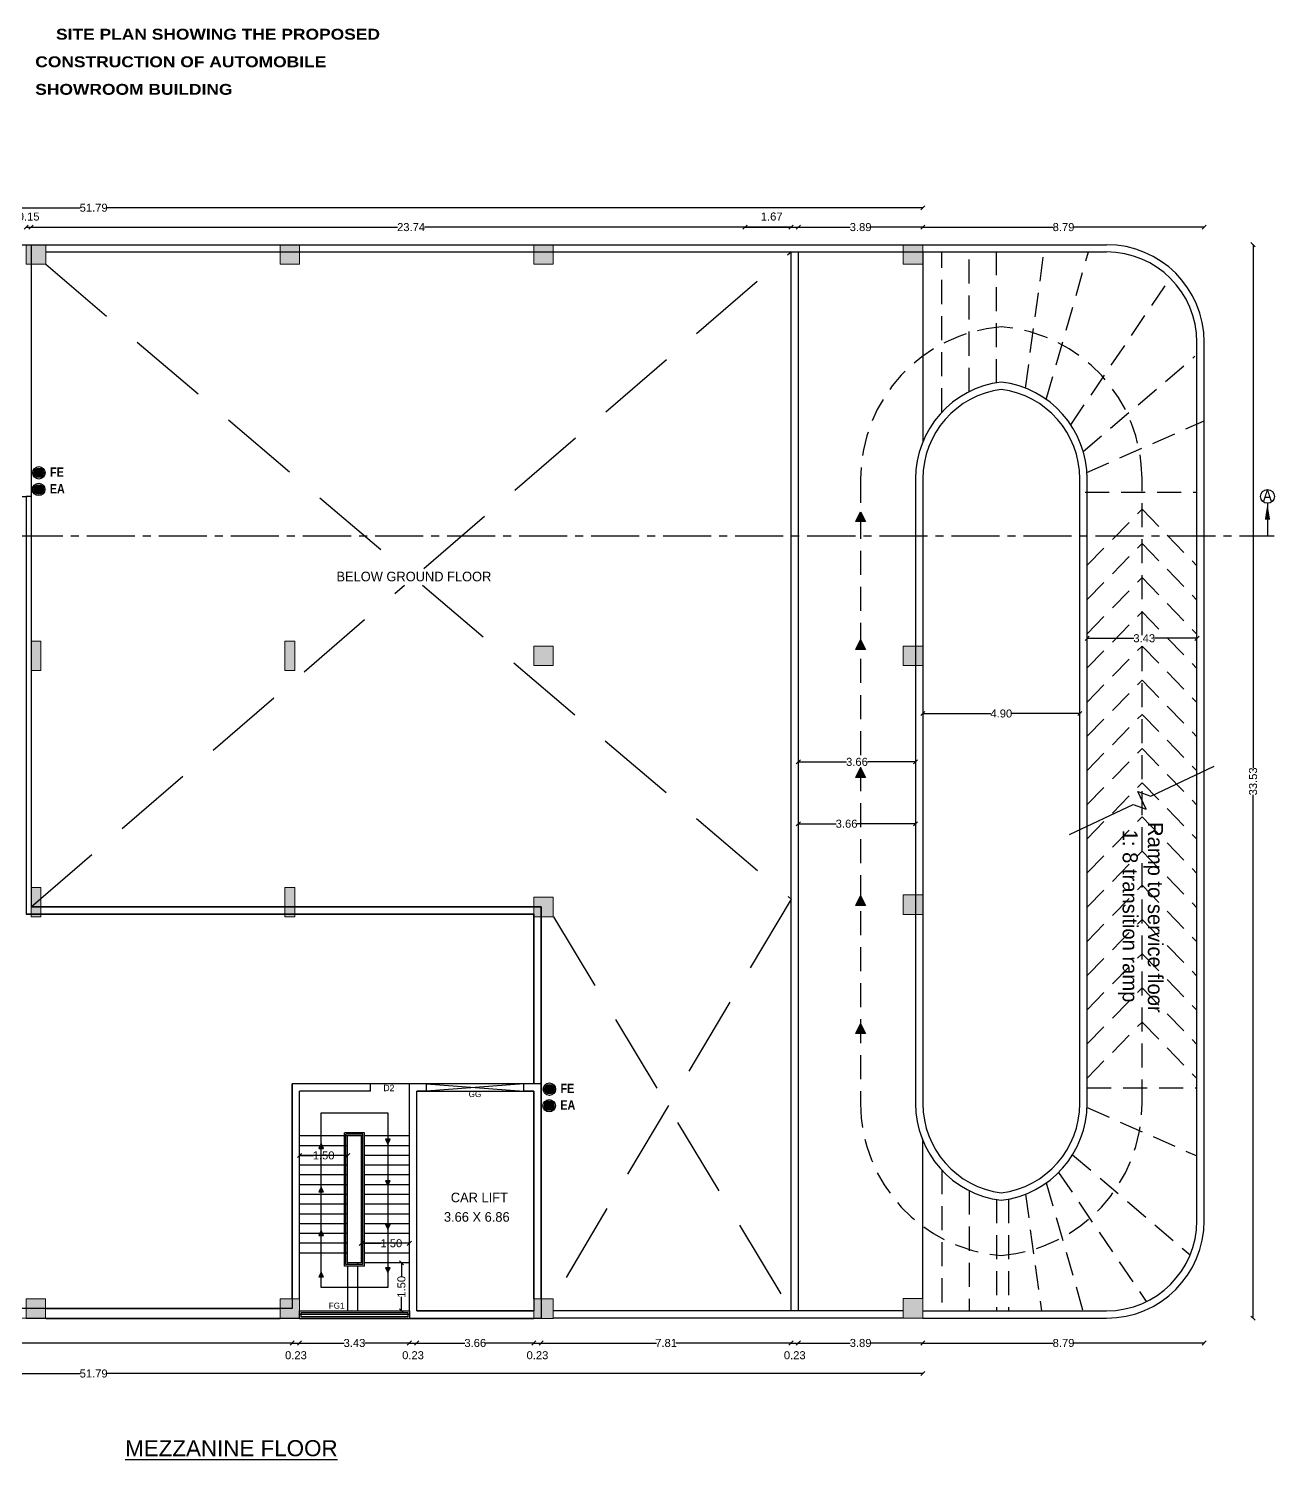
# Model space of a CAD drawing. Header units: metres. Extents: x 71870 to 71989, y 12512 to 13085.
# Drawn here: x 71934.8 to 71973.71, y 12870.74 to 12915.43 of the extents above; entities that cross this region are included whole.
import ezdxf

# ---------------------------------------------------------------- set-up
doc = ezdxf.new("R2010")
doc.units = ezdxf.units.M
doc.header["$MEASUREMENT"] = 0
for name, pattern in [('ACAD_ISO08W100', [36, 24, -3, 6, -3]), ('CENTER2', [1.125, 0.75, -0.125, 0.125, -0.125]), ('Dim Line', [0.375, 0.25, -0.125])]:
    doc.linetypes.add(name, pattern=pattern)
doc.layers.get('Defpoints').update_dxf_attribs({"color": 6, "lineweight": 0})
doc.layers.add('02_FB_WALL', color=7, linetype='Continuous', lineweight=30)
doc.layers.add('COL', color=1, linetype='Continuous', lineweight=18)
doc.layers.add('BLK_1_FLR_1_BLT_UP_AREA', color=52, linetype='Continuous', plot=False)
for name, color, linetype in [('BLK_1_FLR_1_LIFT_2', 30, 'Continuous'), ('BLK_1_FLR_1_ROOM_1', 2, 'Continuous'), ('PATH_WAY', 4, 'Continuous')]:
    doc.layers.add(name, color=color, linetype=linetype)
doc.styles.add('century Gothic', font='arial.ttf')
doc.styles.add('MtXpl_Arial_Black', font='')
doc.styles.get("Standard").update_dxf_attribs({"font": 'arial.ttf'})
doc.styles.add('TITLE', font='GOTHIC.TTF')
doc.styles.get('MtXpl_Arial_Black').set_extended_font_data('Arial Black')
doc.dimstyles.new('STAND', dxfattribs={"dimtxt": 0.25, "dimasz": 0.13, "dimexe": 0, "dimexo": 0, "dimgap": 0, "dimtad": 0, "dimzin": 0, "dimdsep": 46, "dimtxsty": 'century Gothic', "dimblk": 'OBLIQUE', "dimcen": 0.15, "dimse1": 1, "dimse2": 1, "dimclrd": 5, "dimclre": 7, "dimclrt": 5, "dimazin": 0, "dimtfac": 1, "dimtofl": 0, "dimtmove": 0, "dimatfit": 3, "dimfxl": 0, "dimtolj": 1, "dimtzin": 0, "dimlwd": -1, "dimlwe": -1, "dimarcsym": 0})
doc.dimstyles.get("Standard").update_dxf_attribs({"dimtxt": 0.18, "dimasz": 0.18, "dimexe": 0.18, "dimexo": 0.0625, "dimgap": 0.09, "dimtad": 0, "dimtih": 1, "dimtoh": 1, "dimdec": 4, "dimzin": 0, "dimdsep": 46, "dimtxsty": 'Standard', "dimcen": 0.09, "dimadec": 0, "dimazin": 0, "dimtfac": 1, "dimtdec": 4, "dimtofl": 0, "dimtmove": 0, "dimatfit": 3, "dimfxl": 0, "dimtolj": 1, "dimtzin": 0, "dimarcsym": 0})

# ---------------------------------------------------------------- blocks, each defined once
blk = doc.blocks.new('*U3')
at = {"layer": 'COL'}
h = blk.add_hatch(color=8, dxfattribs=at)
h.dxf.hatch_style = 1
h.paths.add_polyline_path([(2704.9, 761), (2704.9, 737), (2680.9, 737), (2680.9, 761)])
at = {"layer": 'COL', "ltscale": 0.02}
blk.add_lwpolyline([(2704.9, 761), (2704.9, 737), (2680.9, 737), (2680.9, 761)], close=True, dxfattribs=at)
blk = doc.blocks.new('arrowww')
at = {"layer": '02_FB_WALL'}
h = blk.add_hatch(color=252, dxfattribs=at)
h.dxf.hatch_style = 1
h.paths.add_polyline_path([(156792.6, 14158.6), (156780.6, 14164.6), (156792.6, 14170.6)])
at = {"layer": '02_FB_WALL', "color": 252}
blk.add_lwpolyline([(156792.6, 14158.6), (156780.6, 14164.6), (156792.6, 14170.6)], close=True, dxfattribs=at)
blk = doc.blocks.new('_Oblique')
at = {"color": 0, "linetype": 'ByBlock', "lineweight": -2}
blk.add_line((-0.5, -0.5), (0.5, 0.5), dxfattribs=at)
blk = doc.blocks.new('*D58')
at = {"color": 5}
for p, q in [((71943.267, 12880.234), (71943.704, 12880.234)), ((71944.767, 12880.234), (71944.329, 12880.234))]:
    blk.add_line(p, q, dxfattribs=at)
at = {"layer": 'Defpoints', "color": 0, "lineweight": 25}
for p in [(71943.267, 12880.234), (71944.767, 12880.234), (71944.767, 12880.234)]:
    blk.add_point(p, dxfattribs=at)
at = {"color": 5, "xscale": 0.13, "yscale": 0.13, "zscale": 0.13, "rotation": 180}
blk.add_blockref('_Oblique', (71943.267, 12880.234), dxfattribs=at)
at = {"color": 5, "xscale": 0.13, "yscale": 0.13, "zscale": 0.13}
blk.add_blockref('_Oblique', (71944.767, 12880.234), dxfattribs=at)
at = {"color": 5, "insert": (71944.017, 12880.234), "char_height": 0.25, "attachment_point": 5, "style": 'century Gothic'}
blk.add_mtext('\\A1;1.50', dxfattribs=at)
blk = doc.blocks.new('*D59')
at = {"color": 5}
for p, q in [((71945.196, 12877.491), (71945.819, 12877.491)), ((71946.696, 12877.491), (71946.444, 12877.491))]:
    blk.add_line(p, q, dxfattribs=at)
at = {"layer": 'Defpoints', "color": 0, "lineweight": 25}
for p in [(71945.196, 12877.491), (71946.696, 12877.491), (71946.696, 12877.491)]:
    blk.add_point(p, dxfattribs=at)
at = {"color": 5, "xscale": 0.13, "yscale": 0.13, "zscale": 0.13, "rotation": 180}
blk.add_blockref('_Oblique', (71945.196, 12877.491), dxfattribs=at)
at = {"color": 5, "xscale": 0.13, "yscale": 0.13, "zscale": 0.13}
blk.add_blockref('_Oblique', (71946.696, 12877.491), dxfattribs=at)
at = {"color": 5, "insert": (71946.132, 12877.491), "char_height": 0.25, "attachment_point": 5, "style": 'century Gothic'}
blk.add_mtext('\\A1;1.50', dxfattribs=at)
blk = doc.blocks.new('*D60')
at = {"color": 5}
for p, q in [((71946.448, 12876.881), (71946.448, 12876.444)), ((71946.448, 12875.381), (71946.448, 12875.819))]:
    blk.add_line(p, q, dxfattribs=at)
at = {"layer": 'Defpoints', "color": 0, "lineweight": 25}
for p in [(71946.448, 12876.881), (71946.448, 12875.381), (71946.448, 12875.381)]:
    blk.add_point(p, dxfattribs=at)
at = {"color": 5, "xscale": 0.13, "yscale": 0.13, "zscale": 0.13}
for p, rotation in [((71946.448, 12876.881), 90), ((71946.448, 12875.381), 270)]:
    blk.add_blockref('_Oblique', p, dxfattribs=dict(at, rotation=rotation))
at = {"color": 5, "insert": (71946.448, 12876.131), "char_height": 0.25, "attachment_point": 5, "rotation": 90, "style": 'century Gothic'}
blk.add_mtext('\\A1;1.50', dxfattribs=at)
blk = doc.blocks.new('*D61')
at = {"color": 5}
for p, q in [((71958.845, 12890.593), (71960.025, 12890.593)), ((71962.502, 12890.593), (71960.674, 12890.593))]:
    blk.add_line(p, q, dxfattribs=at)
at = {"layer": 'Defpoints', "color": 0, "lineweight": 25}
for p in [(71958.845, 12890.593), (71958.845, 12890.593), (71962.502, 12890.593)]:
    blk.add_point(p, dxfattribs=at)
at = {"color": 5, "xscale": 0.13, "yscale": 0.13, "zscale": 0.13, "rotation": 180}
blk.add_blockref('_Oblique', (71958.845, 12890.593), dxfattribs=at)
at = {"color": 5, "xscale": 0.13, "yscale": 0.13, "zscale": 0.13}
blk.add_blockref('_Oblique', (71962.502, 12890.593), dxfattribs=at)
at = {"color": 5, "lineweight": 25, "insert": (71960.349, 12890.593), "char_height": 0.25, "attachment_point": 5, "style": 'century Gothic'}
blk.add_mtext('\\A1;3.66', dxfattribs=at)
blk = doc.blocks.new('*D62')
at = {"color": 5}
for p, q in [((71967.862, 12896.387), (71969.32, 12896.387)), ((71971.291, 12896.387), (71969.969, 12896.387))]:
    blk.add_line(p, q, dxfattribs=at)
at = {"layer": 'Defpoints', "color": 0, "lineweight": 25}
for p in [(71967.862, 12896.252), (71971.291, 12896.387), (71971.291, 12896.252)]:
    blk.add_point(p, dxfattribs=at)
at = {"color": 5, "xscale": 0.13, "yscale": 0.13, "zscale": 0.13, "rotation": 180}
blk.add_blockref('_Oblique', (71967.862, 12896.387), dxfattribs=at)
at = {"color": 5, "xscale": 0.13, "yscale": 0.13, "zscale": 0.13}
blk.add_blockref('_Oblique', (71971.291, 12896.387), dxfattribs=at)
at = {"color": 5, "lineweight": 25, "insert": (71969.645, 12896.387), "char_height": 0.25, "attachment_point": 5, "style": 'century Gothic'}
blk.add_mtext('\\A1;3.43', dxfattribs=at)
blk = doc.blocks.new('*D72')
at = {"color": 5}
blk.add_line((71934.729, 12909.228), (71934.881, 12909.228), dxfattribs=at)
at = {"layer": 'Defpoints', "color": 0, "lineweight": 25}
for p in [(71934.881, 12909.228), (71934.729, 12908.681), (71934.881, 12908.071)]:
    blk.add_point(p, dxfattribs=at)
at = {"color": 5, "xscale": 0.13, "yscale": 0.13, "zscale": 0.13, "rotation": 180}
blk.add_blockref('_Oblique', (71934.729, 12909.228), dxfattribs=at)
at = {"color": 5, "xscale": 0.13, "yscale": 0.13, "zscale": 0.13}
blk.add_blockref('_Oblique', (71934.881, 12909.228), dxfattribs=at)
at = {"color": 5, "insert": (71934.805, 12909.558), "char_height": 0.25, "attachment_point": 5, "style": 'century Gothic'}
blk.add_mtext('\\A1;0.15', dxfattribs=at)
blk = doc.blocks.new('*D73')
at = {"color": 5}
for p, q in [((71934.881, 12909.228), (71946.325, 12909.228)), ((71958.616, 12909.228), (71947.172, 12909.228))]:
    blk.add_line(p, q, dxfattribs=at)
at = {"layer": 'Defpoints', "color": 0, "lineweight": 25}
for p in [(71958.616, 12909.228), (71934.881, 12908.071), (71958.616, 12908.452)]:
    blk.add_point(p, dxfattribs=at)
at = {"color": 5, "xscale": 0.13, "yscale": 0.13, "zscale": 0.13, "rotation": 180}
blk.add_blockref('_Oblique', (71934.881, 12909.228), dxfattribs=at)
at = {"color": 5, "xscale": 0.13, "yscale": 0.13, "zscale": 0.13}
blk.add_blockref('_Oblique', (71958.616, 12909.228), dxfattribs=at)
at = {"color": 5, "insert": (71946.749, 12909.228), "char_height": 0.25, "attachment_point": 5, "style": 'century Gothic'}
blk.add_mtext('\\A1;23.74', dxfattribs=at)
blk = doc.blocks.new('*D74')
at = {"color": 5}
blk.add_line((71957.176, 12909.228), (71958.845, 12909.228), dxfattribs=at)
at = {"layer": 'Defpoints', "color": 0, "lineweight": 25}
for p in [(71958.845, 12909.228), (71957.176, 12908.452), (71958.845, 12908.452)]:
    blk.add_point(p, dxfattribs=at)
at = {"color": 5, "xscale": 0.13, "yscale": 0.13, "zscale": 0.13, "rotation": 180}
blk.add_blockref('_Oblique', (71957.176, 12909.228), dxfattribs=at)
at = {"color": 5, "xscale": 0.13, "yscale": 0.13, "zscale": 0.13}
blk.add_blockref('_Oblique', (71958.845, 12909.228), dxfattribs=at)
at = {"color": 5, "insert": (71958.011, 12909.558), "char_height": 0.25, "attachment_point": 5, "style": 'century Gothic'}
blk.add_mtext('\\A1;1.67', dxfattribs=at)
blk = doc.blocks.new('*D75')
at = {"color": 5}
for p, q in [((71958.845, 12909.228), (71960.463, 12909.228)), ((71962.731, 12909.228), (71961.113, 12909.228))]:
    blk.add_line(p, q, dxfattribs=at)
at = {"layer": 'Defpoints', "color": 0, "lineweight": 25}
for p in [(71962.731, 12909.228), (71958.845, 12908.452), (71962.731, 12901.365)]:
    blk.add_point(p, dxfattribs=at)
at = {"color": 5, "xscale": 0.13, "yscale": 0.13, "zscale": 0.13, "rotation": 180}
blk.add_blockref('_Oblique', (71958.845, 12909.228), dxfattribs=at)
at = {"color": 5, "xscale": 0.13, "yscale": 0.13, "zscale": 0.13}
blk.add_blockref('_Oblique', (71962.731, 12909.228), dxfattribs=at)
at = {"color": 5, "insert": (71960.788, 12909.228), "char_height": 0.25, "attachment_point": 5, "style": 'century Gothic'}
blk.add_mtext('\\A1;3.89', dxfattribs=at)
blk = doc.blocks.new('*D76')
at = {"color": 5}
for p, q in [((71962.731, 12909.228), (71966.8, 12909.228)), ((71971.519, 12909.228), (71967.45, 12909.228))]:
    blk.add_line(p, q, dxfattribs=at)
at = {"layer": 'Defpoints', "color": 0, "lineweight": 25}
for p in [(71971.519, 12909.228), (71962.731, 12901.365), (71971.519, 12900.955)]:
    blk.add_point(p, dxfattribs=at)
at = {"color": 5, "xscale": 0.13, "yscale": 0.13, "zscale": 0.13, "rotation": 180}
blk.add_blockref('_Oblique', (71962.731, 12909.228), dxfattribs=at)
at = {"color": 5, "xscale": 0.13, "yscale": 0.13, "zscale": 0.13}
blk.add_blockref('_Oblique', (71971.519, 12909.228), dxfattribs=at)
at = {"color": 5, "insert": (71967.125, 12909.228), "char_height": 0.25, "attachment_point": 5, "style": 'century Gothic'}
blk.add_mtext('\\A1;8.79', dxfattribs=at)
blk = doc.blocks.new('*D77')
at = {"color": 5}
for p, q in [((71910.94, 12909.834), (71936.414, 12909.834)), ((71962.731, 12909.834), (71937.258, 12909.834))]:
    blk.add_line(p, q, dxfattribs=at)
at = {"layer": 'Defpoints', "color": 0, "lineweight": 25}
for p in [(71962.731, 12909.834), (71910.94, 12908.681), (71962.731, 12908.681)]:
    blk.add_point(p, dxfattribs=at)
at = {"color": 5, "xscale": 0.13, "yscale": 0.13, "zscale": 0.13, "rotation": 180}
blk.add_blockref('_Oblique', (71910.94, 12909.834), dxfattribs=at)
at = {"color": 5, "xscale": 0.13, "yscale": 0.13, "zscale": 0.13}
blk.add_blockref('_Oblique', (71962.731, 12909.834), dxfattribs=at)
at = {"color": 5, "insert": (71936.836, 12909.834), "char_height": 0.25, "attachment_point": 5, "style": 'century Gothic'}
blk.add_mtext('\\A1;51.79', dxfattribs=at)
blk = doc.blocks.new('*D81')
at = {"color": 5}
for p, q in [((71923.975, 12874.376), (71933.097, 12874.376)), ((71943.038, 12874.376), (71933.917, 12874.376))]:
    blk.add_line(p, q, dxfattribs=at)
at = {"layer": 'Defpoints', "color": 0, "lineweight": 25}
for p in [(71923.975, 12875.457), (71943.038, 12875.756), (71943.038, 12874.376)]:
    blk.add_point(p, dxfattribs=at)
at = {"color": 5, "xscale": 0.13, "yscale": 0.13, "zscale": 0.13, "rotation": 180}
blk.add_blockref('_Oblique', (71923.975, 12874.376), dxfattribs=at)
at = {"color": 5, "xscale": 0.13, "yscale": 0.13, "zscale": 0.13}
blk.add_blockref('_Oblique', (71943.038, 12874.376), dxfattribs=at)
at = {"color": 5, "insert": (71933.507, 12874.376), "char_height": 0.25, "attachment_point": 5, "style": 'century Gothic'}
blk.add_mtext('\\A1;19.06', dxfattribs=at)
blk = doc.blocks.new('*D82')
at = {"color": 5}
blk.add_line((71943.038, 12874.376), (71943.267, 12874.376), dxfattribs=at)
at = {"layer": 'Defpoints', "color": 0, "lineweight": 25}
for p in [(71943.038, 12875.756), (71943.267, 12875.147), (71943.267, 12874.376)]:
    blk.add_point(p, dxfattribs=at)
at = {"color": 5, "xscale": 0.13, "yscale": 0.13, "zscale": 0.13, "rotation": 180}
blk.add_blockref('_Oblique', (71943.038, 12874.376), dxfattribs=at)
at = {"color": 5, "xscale": 0.13, "yscale": 0.13, "zscale": 0.13}
blk.add_blockref('_Oblique', (71943.267, 12874.376), dxfattribs=at)
at = {"color": 5, "insert": (71943.153, 12873.993), "char_height": 0.25, "attachment_point": 5, "style": 'century Gothic'}
blk.add_mtext('\\A1;0.23', dxfattribs=at)
blk = doc.blocks.new('*D83')
at = {"color": 5}
for p, q in [((71943.267, 12874.376), (71944.657, 12874.376)), ((71946.696, 12874.376), (71945.306, 12874.376))]:
    blk.add_line(p, q, dxfattribs=at)
at = {"layer": 'Defpoints', "color": 0, "lineweight": 25}
for p in [(71943.267, 12875.147), (71946.696, 12875.381), (71946.696, 12874.376)]:
    blk.add_point(p, dxfattribs=at)
at = {"color": 5, "xscale": 0.13, "yscale": 0.13, "zscale": 0.13, "rotation": 180}
blk.add_blockref('_Oblique', (71943.267, 12874.376), dxfattribs=at)
at = {"color": 5, "xscale": 0.13, "yscale": 0.13, "zscale": 0.13}
blk.add_blockref('_Oblique', (71946.696, 12874.376), dxfattribs=at)
at = {"color": 5, "insert": (71944.981, 12874.376), "char_height": 0.25, "attachment_point": 5, "style": 'century Gothic'}
blk.add_mtext('\\A1;3.43', dxfattribs=at)
blk = doc.blocks.new('*D84')
at = {"color": 5}
blk.add_line((71946.696, 12874.376), (71946.924, 12874.376), dxfattribs=at)
at = {"layer": 'Defpoints', "color": 0, "lineweight": 25}
for p in [(71946.696, 12875.381), (71946.924, 12875.381), (71946.924, 12874.376)]:
    blk.add_point(p, dxfattribs=at)
at = {"color": 5, "xscale": 0.13, "yscale": 0.13, "zscale": 0.13, "rotation": 180}
blk.add_blockref('_Oblique', (71946.696, 12874.376), dxfattribs=at)
at = {"color": 5, "xscale": 0.13, "yscale": 0.13, "zscale": 0.13}
blk.add_blockref('_Oblique', (71946.924, 12874.376), dxfattribs=at)
at = {"color": 5, "insert": (71946.81, 12873.993), "char_height": 0.25, "attachment_point": 5, "style": 'century Gothic'}
blk.add_mtext('\\A1;0.23', dxfattribs=at)
blk = doc.blocks.new('*D85')
at = {"color": 5}
for p, q in [((71946.924, 12874.376), (71948.429, 12874.376)), ((71950.582, 12874.376), (71949.078, 12874.376))]:
    blk.add_line(p, q, dxfattribs=at)
at = {"layer": 'Defpoints', "color": 0, "lineweight": 25}
for p in [(71950.582, 12875.756), (71946.924, 12875.381), (71950.582, 12874.376)]:
    blk.add_point(p, dxfattribs=at)
at = {"color": 5, "xscale": 0.13, "yscale": 0.13, "zscale": 0.13, "rotation": 180}
blk.add_blockref('_Oblique', (71946.924, 12874.376), dxfattribs=at)
at = {"color": 5, "xscale": 0.13, "yscale": 0.13, "zscale": 0.13}
blk.add_blockref('_Oblique', (71950.582, 12874.376), dxfattribs=at)
at = {"color": 5, "insert": (71948.753, 12874.376), "char_height": 0.25, "attachment_point": 5, "style": 'century Gothic'}
blk.add_mtext('\\A1;3.66', dxfattribs=at)
blk = doc.blocks.new('*D86')
at = {"color": 5}
blk.add_line((71950.582, 12874.376), (71950.811, 12874.376), dxfattribs=at)
at = {"layer": 'Defpoints', "color": 0, "lineweight": 25}
for p in [(71950.582, 12875.756), (71950.811, 12875.756), (71950.811, 12874.376)]:
    blk.add_point(p, dxfattribs=at)
at = {"color": 5, "xscale": 0.13, "yscale": 0.13, "zscale": 0.13, "rotation": 180}
blk.add_blockref('_Oblique', (71950.582, 12874.376), dxfattribs=at)
at = {"color": 5, "xscale": 0.13, "yscale": 0.13, "zscale": 0.13}
blk.add_blockref('_Oblique', (71950.811, 12874.376), dxfattribs=at)
at = {"color": 5, "insert": (71950.696, 12873.993), "char_height": 0.25, "attachment_point": 5, "style": 'century Gothic'}
blk.add_mtext('\\A1;0.23', dxfattribs=at)
blk = doc.blocks.new('*D87')
at = {"color": 5}
for p, q in [((71950.811, 12874.376), (71954.414, 12874.376)), ((71958.616, 12874.376), (71955.013, 12874.376))]:
    blk.add_line(p, q, dxfattribs=at)
at = {"layer": 'Defpoints', "color": 0, "lineweight": 25}
for p in [(71958.616, 12876.6), (71950.811, 12875.756), (71958.616, 12874.376)]:
    blk.add_point(p, dxfattribs=at)
at = {"color": 5, "xscale": 0.13, "yscale": 0.13, "zscale": 0.13, "rotation": 180}
blk.add_blockref('_Oblique', (71950.811, 12874.376), dxfattribs=at)
at = {"color": 5, "xscale": 0.13, "yscale": 0.13, "zscale": 0.13}
blk.add_blockref('_Oblique', (71958.616, 12874.376), dxfattribs=at)
at = {"color": 5, "insert": (71954.713, 12874.376), "char_height": 0.25, "attachment_point": 5, "style": 'century Gothic'}
blk.add_mtext('\\A1;7.81', dxfattribs=at)
blk = doc.blocks.new('*D88')
at = {"color": 5}
blk.add_line((71958.616, 12874.376), (71958.845, 12874.376), dxfattribs=at)
at = {"layer": 'Defpoints', "color": 0, "lineweight": 25}
for p in [(71958.616, 12876.6), (71958.845, 12876.6), (71958.845, 12874.376)]:
    blk.add_point(p, dxfattribs=at)
at = {"color": 5, "xscale": 0.13, "yscale": 0.13, "zscale": 0.13, "rotation": 180}
blk.add_blockref('_Oblique', (71958.616, 12874.376), dxfattribs=at)
at = {"color": 5, "xscale": 0.13, "yscale": 0.13, "zscale": 0.13}
blk.add_blockref('_Oblique', (71958.845, 12874.376), dxfattribs=at)
at = {"color": 5, "insert": (71958.731, 12873.993), "char_height": 0.25, "attachment_point": 5, "style": 'century Gothic'}
blk.add_mtext('\\A1;0.23', dxfattribs=at)
blk = doc.blocks.new('*D89')
at = {"color": 5}
for p, q in [((71958.845, 12874.376), (71960.463, 12874.376)), ((71962.731, 12874.376), (71961.113, 12874.376))]:
    blk.add_line(p, q, dxfattribs=at)
at = {"layer": 'Defpoints', "color": 0, "lineweight": 25}
for p in [(71958.845, 12876.6), (71962.731, 12875.153), (71962.731, 12874.376)]:
    blk.add_point(p, dxfattribs=at)
at = {"color": 5, "xscale": 0.13, "yscale": 0.13, "zscale": 0.13, "rotation": 180}
blk.add_blockref('_Oblique', (71958.845, 12874.376), dxfattribs=at)
at = {"color": 5, "xscale": 0.13, "yscale": 0.13, "zscale": 0.13}
blk.add_blockref('_Oblique', (71962.731, 12874.376), dxfattribs=at)
at = {"color": 5, "insert": (71960.788, 12874.376), "char_height": 0.25, "attachment_point": 5, "style": 'century Gothic'}
blk.add_mtext('\\A1;3.89', dxfattribs=at)
blk = doc.blocks.new('*D90')
at = {"color": 5}
for p, q in [((71962.731, 12874.376), (71966.8, 12874.376)), ((71971.519, 12874.376), (71967.45, 12874.376))]:
    blk.add_line(p, q, dxfattribs=at)
at = {"layer": 'Defpoints', "color": 0, "lineweight": 25}
for p in [(71962.731, 12881.858), (71971.519, 12881.858), (71971.519, 12874.376)]:
    blk.add_point(p, dxfattribs=at)
at = {"color": 5, "xscale": 0.13, "yscale": 0.13, "zscale": 0.13, "rotation": 180}
blk.add_blockref('_Oblique', (71962.731, 12874.376), dxfattribs=at)
at = {"color": 5, "xscale": 0.13, "yscale": 0.13, "zscale": 0.13}
blk.add_blockref('_Oblique', (71971.519, 12874.376), dxfattribs=at)
at = {"color": 5, "insert": (71967.125, 12874.376), "char_height": 0.25, "attachment_point": 5, "style": 'century Gothic'}
blk.add_mtext('\\A1;8.79', dxfattribs=at)
blk = doc.blocks.new('*D91')
at = {"color": 5}
for p, q in [((71910.94, 12873.422), (71936.414, 12873.422)), ((71962.731, 12873.422), (71937.258, 12873.422))]:
    blk.add_line(p, q, dxfattribs=at)
at = {"layer": 'Defpoints', "color": 0, "lineweight": 25}
for p in [(71910.94, 12875.153), (71962.731, 12875.153), (71962.731, 12873.422)]:
    blk.add_point(p, dxfattribs=at)
at = {"color": 5, "xscale": 0.13, "yscale": 0.13, "zscale": 0.13, "rotation": 180}
blk.add_blockref('_Oblique', (71910.94, 12873.422), dxfattribs=at)
at = {"color": 5, "xscale": 0.13, "yscale": 0.13, "zscale": 0.13}
blk.add_blockref('_Oblique', (71962.731, 12873.422), dxfattribs=at)
at = {"color": 5, "lineweight": 25, "insert": (71936.836, 12873.422), "char_height": 0.25, "attachment_point": 5, "style": 'century Gothic'}
blk.add_mtext('\\A1;51.79', dxfattribs=at)
blk = doc.blocks.new('*D92')
at = {"color": 5}
for p, q in [((71973.044, 12908.681), (71973.044, 12892.338)), ((71973.044, 12875.153), (71973.044, 12891.495))]:
    blk.add_line(p, q, dxfattribs=at)
at = {"layer": 'Defpoints', "color": 0, "lineweight": 25}
for p in [(71964.877, 12908.681), (71965.601, 12875.153), (71973.044, 12875.153)]:
    blk.add_point(p, dxfattribs=at)
at = {"color": 5, "xscale": 0.13, "yscale": 0.13, "zscale": 0.13}
for p, rotation in [((71973.044, 12908.681), 90), ((71973.044, 12875.153), 270)]:
    blk.add_blockref('_Oblique', p, dxfattribs=dict(at, rotation=rotation))
at = {"color": 5, "insert": (71973.044, 12891.917), "char_height": 0.25, "attachment_point": 5, "rotation": 90, "style": 'century Gothic'}
blk.add_mtext('\\A1;33.53', dxfattribs=at)
blk = doc.blocks.new('*D93')
at = {"color": 5}
for p, q in [((71962.731, 12894.036), (71964.853, 12894.036)), ((71967.633, 12894.036), (71965.511, 12894.036))]:
    blk.add_line(p, q, dxfattribs=at)
at = {"layer": 'Defpoints', "color": 0, "lineweight": 25}
for p in [(71962.731, 12894.036), (71967.633, 12894.036), (71967.633, 12894.036)]:
    blk.add_point(p, dxfattribs=at)
at = {"color": 5, "xscale": 0.13, "yscale": 0.13, "zscale": 0.13, "rotation": 180}
blk.add_blockref('_Oblique', (71962.731, 12894.036), dxfattribs=at)
at = {"color": 5, "xscale": 0.13, "yscale": 0.13, "zscale": 0.13}
blk.add_blockref('_Oblique', (71967.633, 12894.036), dxfattribs=at)
at = {"color": 5, "lineweight": 25, "insert": (71965.182, 12894.036), "char_height": 0.25, "attachment_point": 5, "style": 'century Gothic'}
blk.add_mtext('\\A1;4.90', dxfattribs=at)
blk = doc.blocks.new('*D215')
at = {"layer": 'Defpoints', "color": 0, "lineweight": 25}
for p in [(71958.845, 12892.526), (71962.502, 12892.526), (71962.502, 12892.526)]:
    blk.add_point(p, dxfattribs=at)
at = {"layer": 'PATH_WAY', "color": 4}
for p, q in [((71958.845, 12892.526), (71960.349, 12892.526)), ((71962.502, 12892.526), (71960.998, 12892.526))]:
    blk.add_line(p, q, dxfattribs=at)
at = {"layer": 'PATH_WAY', "color": 4, "xscale": 0.13, "yscale": 0.13, "zscale": 0.13, "rotation": 180}
blk.add_blockref('_Oblique', (71958.845, 12892.526), dxfattribs=at)
at = {"layer": 'PATH_WAY', "color": 4, "xscale": 0.13, "yscale": 0.13, "zscale": 0.13}
blk.add_blockref('_Oblique', (71962.502, 12892.526), dxfattribs=at)
at = {"layer": 'PATH_WAY', "color": 4, "lineweight": 25, "insert": (71960.674, 12892.526), "char_height": 0.25, "attachment_point": 5, "style": 'century Gothic'}
blk.add_mtext('\\A1;3.66', dxfattribs=at)
blk = doc.blocks.new('A$C493907E4')
at = {"layer": 'COL'}
h = blk.add_hatch(color=8, dxfattribs=at)
h.dxf.hatch_style = 1
h.paths.add_polyline_path([(12, 36), (12, 0), (0, 0), (0, 36)])
at = {"layer": 'COL', "ltscale": 0.02}
blk.add_lwpolyline([(12, 36), (12, 0), (0, 0), (0, 36)], close=True, dxfattribs=at)

msp = doc.modelspace()

# ---------------------------------------------------------------- hatches: boundary and pattern name
at = {"lineweight": 25}
h = msp.add_hatch(color=33, dxfattribs=at)
h.dxf.hatch_style = 1
h.paths.add_polyline_path([(71935.27495, 12901.55379, 1), (71934.97774, 12901.55379, 1)])
h = msp.add_hatch(color=33, dxfattribs=at)
h.dxf.hatch_style = 1
h.paths.add_polyline_path([(71935.26809, 12901.03581, 1), (71934.97088, 12901.03581, 1)])
h = msp.add_hatch(color=33, dxfattribs=at)
h.dxf.hatch_style = 1
h.paths.add_polyline_path([(71951.21685, 12882.30467, 1), (71950.91963, 12882.30467, 1)])
h = msp.add_hatch(color=33, dxfattribs=at)
h.dxf.hatch_style = 1
h.paths.add_polyline_path([(71951.20999, 12881.78669, 1), (71950.91278, 12881.78669, 1)])
h = msp.add_hatch(color=252)
h.dxf.hatch_style = 1
h.paths.add_polyline_path([(71943.86346, 12880.45167), (71944.01586, 12880.45167), (71943.93966, 12880.60407)])
h = msp.add_hatch(color=252)
h.dxf.hatch_style = 1
h.paths.add_polyline_path([(71946.09862, 12880.73995), (71945.94622, 12880.73995), (71946.02242, 12880.58755)])
h = msp.add_hatch(color=252)
h.dxf.hatch_style = 1
h.paths.add_polyline_path([(71943.86363, 12879.09312), (71944.01603, 12879.09312), (71943.93983, 12879.24552)])
h = msp.add_hatch(color=252)
h.dxf.hatch_style = 1
h.paths.add_polyline_path([(71946.09862, 12879.44455), (71945.94622, 12879.44455), (71946.02242, 12879.29215)])
h = msp.add_hatch(color=252)
h.dxf.hatch_style = 1
h.paths.add_polyline_path([(71943.86363, 12877.73422), (71944.01603, 12877.73422), (71943.93983, 12877.88662)])
h = msp.add_hatch(color=252)
h.dxf.hatch_style = 1
h.paths.add_polyline_path([(71946.09862, 12878.08565), (71945.94622, 12878.08565), (71946.02242, 12877.93325)])
h = msp.add_hatch(color=252)
h.dxf.hatch_style = 1
h.paths.add_polyline_path([(71943.86363, 12876.43882), (71944.01603, 12876.43882), (71943.93983, 12876.59122)])
h = msp.add_hatch(color=252)
h.dxf.hatch_style = 1
h.paths.add_polyline_path([(71946.09862, 12876.72675), (71945.94622, 12876.72675), (71946.02242, 12876.57435)])

# ---------------------------------------------------------------- linework, layer by layer
for p, q in [((71919.49242, 12908.68061), (71968.47143, 12908.68057)), ((71934.88114, 12908.07102), (71934.88189, 12900.8193)), ((71934.88114, 12908.07102), (71934.88322, 12887.99831)), ((71935.33837, 12908.452), (71968.47143, 12908.45197)), ((71958.61624, 12875.38123), (71958.61624, 12908.45198)), ((71958.84484, 12875.38123), (71958.84484, 12908.45198)), ((71971.29083, 12878.2006), (71971.29083, 12905.63257)), ((71971.51943, 12878.2006), (71971.51943, 12905.63257)), ((71934.88189, 12900.8193), (71934.72949, 12900.81928)), ((71950.81047, 12887.99831), (71934.88322, 12887.99831)), ((71950.81062, 12875.75621), (71950.81047, 12887.99831)), ((71950.58186, 12887.76971), (71934.73084, 12887.76971)), ((71950.58193, 12882.46782), (71950.58186, 12887.76971)), ((71943.03822, 12875.75621), (71943.03789, 12882.46782)), ((71945.47653, 12882.46782), (71943.03789, 12882.46782)), ((71945.47653, 12882.23873), (71943.2665, 12882.23812)), ((71943.26682, 12875.75621), (71943.2665, 12882.23812)), ((71945.47653, 12882.23873), (71945.47653, 12882.46782)), ((71946.69582, 12875.38123), (71946.69573, 12882.46782)), ((71947.2264, 12882.46782), (71946.69573, 12882.46782)), ((71946.92442, 12875.38123), (71946.92433, 12882.23922)), ((71947.2264, 12882.23922), (71946.92433, 12882.23922)), ((71947.2264, 12882.23922), (71947.2264, 12882.47381)), ((71950.81053, 12882.46782), (71950.27439, 12882.46782)), ((71950.27439, 12882.23919), (71950.27439, 12882.46782)), ((71950.58193, 12882.23922), (71950.27439, 12882.23922)), ((71950.58202, 12875.75621), (71950.58193, 12882.23922)), ((71950.81062, 12875.75621), (71950.81053, 12882.46782)), ((71935.33747, 12875.45144), (71942.65722, 12875.45146)), ((71935.33747, 12875.14664), (71942.65722, 12875.14666)), ((71943.26682, 12875.38126), (71946.69582, 12875.38126)), ((71943.26682, 12875.14664), (71950.58202, 12875.14664)), ((71946.92442, 12875.38126), (71950.58202, 12875.38126)), ((71962.12144, 12875.38123), (71951.19162, 12875.38123)), ((71962.12144, 12875.15263), (71951.19162, 12875.15263)), ((71962.73103, 12875.3812), (71968.47143, 12875.3812)), ((71962.73103, 12875.1526), (71968.47143, 12875.1526))]:
    msp.add_line(p, q)
at = {"ltscale": 3}
msp.add_line((71962.73105, 12908.45198), (71962.73105, 12902.52355), dxfattribs=at)
at = {"linetype": 'Dim Line', "ltscale": 3}
for p, q in [((71963.32903, 12903.45241), (71963.32903, 12908.45198)), ((71964.18151, 12904.08869), (71964.18151, 12908.45198)), ((71965.03399, 12904.35511), (71965.03399, 12908.45198)), ((71965.93464, 12904.19984), (71966.5157, 12908.45197)), ((71966.5836, 12903.84696), (71967.90435, 12908.45197)), ((71967.35101, 12903.05448), (71970.45899, 12907.63223)), ((71967.73921, 12902.22122), (71971.22848, 12905.19353)), ((71967.85514, 12901.56722), (71971.51943, 12903.17853)), ((71967.79847, 12900.95491), (71971.29083, 12900.95491)), ((71967.86183, 12882.34486), (71971.29083, 12882.34486)), ((71967.85916, 12881.73077), (71971.29083, 12880.22176)), ((71967.40711, 12880.25658), (71971.07908, 12877.12862)), ((71963.32903, 12879.77119), (71963.32903, 12875.3812)), ((71966.96909, 12879.70294), (71969.70899, 12875.66734)), ((71964.18151, 12879.13491), (71964.18151, 12875.3812)), ((71965.93463, 12879.02376), (71966.4324, 12875.3812)), ((71966.5836, 12879.37663), (71967.72952, 12875.3812)), ((71965.03399, 12878.86849), (71965.03399, 12875.3812)), ((71965.40703, 12878.86849), (71965.40703, 12875.3812))]:
    msp.add_line(p, q, dxfattribs=at)
at = {"ltscale": 100}
for p, q in [((71947.2264, 12882.46782), (71950.27439, 12882.23919)), ((71950.27439, 12882.46782), (71947.2264, 12882.23919)), ((71944.66497, 12880.84289), (71943.2669, 12880.84252)), ((71945.29735, 12880.9447), (71944.66496, 12880.94449)), ((71944.66517, 12876.77963), (71944.66496, 12880.94449)), ((71945.24655, 12880.89388), (71944.71576, 12880.89371)), ((71944.71597, 12876.83043), (71944.71576, 12880.89371)), ((71945.24655, 12880.84308), (71944.71577, 12880.84291)), ((71944.76676, 12876.88123), (71944.76657, 12880.84292)), ((71945.1958, 12876.88123), (71945.19575, 12880.84307)), ((71945.2466, 12876.83043), (71945.24655, 12880.89388)), ((71945.2974, 12876.77963), (71945.29735, 12880.9447)), ((71946.69582, 12880.84347), (71945.29735, 12880.8431)), ((71944.66498, 12880.53809), (71943.26698, 12880.53772)), ((71944.76658, 12880.53812), (71944.71578, 12880.53811)), ((71945.24656, 12880.53828), (71945.19576, 12880.53827)), ((71946.69582, 12880.53867), (71945.29736, 12880.5383)), ((71962.73104, 12875.76223), (71962.73104, 12880.70006)), ((71944.665, 12880.23403), (71943.26682, 12880.23403)), ((71944.76661, 12879.92923), (71943.26682, 12879.92923)), ((71944.7666, 12880.23403), (71944.7158, 12880.23403)), ((71945.24656, 12880.23403), (71945.19576, 12880.23403)), ((71945.24657, 12879.92923), (71945.19577, 12879.92923)), ((71946.69582, 12880.23403), (71945.29736, 12880.23403)), ((71946.69582, 12879.92923), (71945.29737, 12879.92923)), ((71944.66503, 12879.62443), (71943.26682, 12879.62443)), ((71944.76663, 12879.62443), (71944.71583, 12879.62443)), ((71945.24657, 12879.62443), (71945.19577, 12879.62443)), ((71946.69582, 12879.62443), (71945.29737, 12879.62443)), ((71944.66504, 12879.31963), (71943.26682, 12879.31963)), ((71944.66506, 12879.01483), (71943.26682, 12879.01483)), ((71944.76664, 12879.31963), (71944.71584, 12879.31963)), ((71944.76666, 12879.01483), (71944.71586, 12879.01483)), ((71945.24657, 12879.31963), (71945.19577, 12879.31963)), ((71945.24658, 12879.01483), (71945.19578, 12879.01483)), ((71946.69582, 12879.31963), (71945.29737, 12879.31963)), ((71946.69582, 12879.01483), (71945.29738, 12879.01483)), ((71944.66507, 12878.71003), (71943.26682, 12878.71003)), ((71944.76667, 12878.71003), (71944.71587, 12878.71003)), ((71945.24658, 12878.71003), (71945.19578, 12878.71003)), ((71946.69582, 12878.71003), (71945.29738, 12878.71003)), ((71944.66509, 12878.40523), (71943.26682, 12878.40523)), ((71944.76669, 12878.40523), (71944.71589, 12878.40523)), ((71945.24658, 12878.40523), (71945.19578, 12878.40523)), ((71946.69582, 12878.40523), (71945.29738, 12878.40523)), ((71944.6651, 12878.10043), (71943.26682, 12878.10043)), ((71944.66512, 12877.79563), (71943.26682, 12877.79563)), ((71944.7667, 12878.10043), (71944.7159, 12878.10043)), ((71944.76672, 12877.79563), (71944.71592, 12877.79563)), ((71945.24659, 12878.10043), (71945.19579, 12878.10043)), ((71945.24659, 12877.79563), (71945.19579, 12877.79563)), ((71946.69582, 12878.10043), (71945.29739, 12878.10043)), ((71946.69582, 12877.79563), (71945.29739, 12877.79563)), ((71944.66513, 12877.49083), (71943.26682, 12877.49083)), ((71944.76673, 12877.49083), (71944.71593, 12877.49083)), ((71945.24659, 12877.49083), (71945.19579, 12877.49083)), ((71946.69582, 12877.49083), (71945.29739, 12877.49083)), ((71944.66515, 12877.18603), (71943.26682, 12877.18603)), ((71945.2974, 12876.77963), (71944.66517, 12876.77963)), ((71944.76675, 12877.18603), (71944.71595, 12877.18603)), ((71945.2466, 12876.83043), (71944.71597, 12876.83043)), ((71945.2466, 12876.88123), (71944.76676, 12876.88123)), ((71944.76676, 12876.88123), (71944.76676, 12876.83043)), ((71944.76676, 12876.77963), (71944.76676, 12875.38123)), ((71945.07156, 12876.88123), (71945.07156, 12876.83043)), ((71945.07156, 12876.77963), (71945.07156, 12875.38123)), ((71945.2466, 12877.18603), (71945.1958, 12877.18603)), ((71946.69582, 12877.18603), (71945.2974, 12877.18603)), ((71946.69582, 12876.88123), (71945.2974, 12876.88123))]:
    msp.add_line(p, q, dxfattribs=at)
at = {"linetype": 'Dim Line', "ltscale": 10}
for points in [[(71935.33838, 12908.07101), (71946.49675, 12898.56618)], [(71947.14544, 12898.56618), (71958.61624, 12908.45198)], [(71934.88322, 12887.99831), (71946.54777, 12898.05109)], [(71947.10145, 12898.05109), (71958.61624, 12888.24266), (71951.19162, 12875.75621)], [(71967.31538, 12890.2552), (71969.29582, 12891.19573), (71969.70191, 12891.05116), (71969.4404, 12891.60182), (71969.84648, 12891.45725), (71971.82693, 12892.39778)], [(71951.19162, 12887.68752), (71958.61624, 12875.38123)]]:
    msp.add_lwpolyline(points, dxfattribs=at)
at = {"linetype": 'Dim Line', "ltscale": 3}
msp.add_lwpolyline([(71965.18213, 12877.10997, 0.39171767), (71969.57633, 12881.8582), (71969.57633, 12901.36539, 0.39171767), (71965.18213, 12906.11363, 0.39171767), (71960.78794, 12901.36539), (71960.78794, 12881.8582, 0.39171767)], format="xyb", close=True, dxfattribs=at)
for points in [[(71965.18213, 12878.83254, 0.37916396), (71967.86183, 12881.8582), (71967.86183, 12901.36539, 0.37916396), (71965.18213, 12904.39106, 0.37916396), (71962.50244, 12901.36539), (71962.50244, 12881.8582, 0.37916396)], [(71965.18213, 12879.06296, 0.37634267), (71967.63323, 12881.8582), (71967.63323, 12901.36539, 0.37634267), (71965.18213, 12904.16063, 0.37634267), (71962.73104, 12901.36539), (71962.73104, 12881.8582, 0.37634267)]]:
    msp.add_lwpolyline(points, format="xyb", close=True)
for points in [[(71967.86183, 12898.66579), (71969.57633, 12900.41633), (71971.29083, 12898.6495)], [(71967.86183, 12897.59808), (71969.57633, 12899.34863), (71971.29083, 12897.5818)], [(71967.86183, 12896.53038), (71969.57633, 12898.28092), (71971.29083, 12896.5141)], [(71967.86183, 12895.46268), (71969.57633, 12897.21322), (71971.29083, 12895.44639)], [(71967.86183, 12894.39497), (71969.57633, 12896.14552), (71971.29083, 12894.37869)], [(71967.86183, 12893.32727), (71969.57633, 12895.07781), (71971.29083, 12893.31098)], [(71967.86183, 12892.25956), (71969.57633, 12894.01011), (71971.29083, 12892.24328)], [(71967.86183, 12891.19186), (71969.57633, 12892.9424), (71971.29083, 12891.17558)], [(71967.86183, 12890.12416), (71969.57633, 12891.8747), (71971.29083, 12890.10787)], [(71967.86183, 12889.05645), (71969.57633, 12890.807), (71971.29083, 12889.04017)], [(71967.86183, 12887.98875), (71969.57633, 12889.73929), (71971.29083, 12887.97246)], [(71967.86183, 12886.92105), (71969.57633, 12888.67159), (71971.29083, 12886.90476)], [(71967.86183, 12885.85334), (71969.57633, 12887.60389), (71971.29083, 12885.83706)], [(71967.86183, 12884.78564), (71969.57633, 12886.53618), (71971.29083, 12884.76935)], [(71967.86183, 12883.71793), (71969.57633, 12885.46848), (71971.29083, 12883.70165)], [(71967.86183, 12882.65023), (71969.57633, 12884.40077), (71971.29083, 12882.63395)]]:
    msp.add_lwpolyline(points, dxfattribs=at)
at = {"color": 1, "linetype": 'CENTER2', "lineweight": 25, "ltscale": 2}
msp.add_lwpolyline([(71909.62278, 12899.58531), (71973.70233, 12899.58531)], dxfattribs=at)
at = {"linetype": 'ACAD_ISO08W100'}
msp.add_lwpolyline([(71946.02239, 12881.56689), (71946.0227, 12876.10653), (71943.93983, 12876.10653), (71943.93953, 12881.56689)], close=True, dxfattribs=at)
at = {"color": 252}
for points in [[(71943.86346, 12880.45167), (71944.01586, 12880.45167), (71943.93966, 12880.60407)], [(71946.09862, 12880.73995), (71945.94622, 12880.73995), (71946.02242, 12880.58755)], [(71943.86363, 12879.09312), (71944.01603, 12879.09312), (71943.93983, 12879.24552)], [(71946.09862, 12879.44455), (71945.94622, 12879.44455), (71946.02242, 12879.29215)], [(71943.86363, 12877.73422), (71944.01603, 12877.73422), (71943.93983, 12877.88662)], [(71946.09862, 12878.08565), (71945.94622, 12878.08565), (71946.02242, 12877.93325)], [(71943.86363, 12876.43882), (71944.01603, 12876.43882), (71943.93983, 12876.59122)], [(71946.09862, 12876.72675), (71945.94622, 12876.72675), (71946.02242, 12876.57435)]]:
    msp.add_lwpolyline(points, close=True, dxfattribs=at)
at = {"color": 6}
for points in [[(71943.26681, 12875.38126), (71946.69582, 12875.38126), (71946.69582, 12875.14664), (71943.26681, 12875.14664)], [(71943.31681, 12875.33126), (71946.64582, 12875.33126), (71946.64582, 12875.19664), (71943.31681, 12875.19664)]]:
    msp.add_lwpolyline(points, close=True, dxfattribs=at)
msp.add_lwpolyline([(71946.69582, 12875.26395), (71943.26682, 12875.26395)], dxfattribs=at)
at = {"color": 33, "lineweight": 25}
for centre, radius in [((71935.12634, 12901.55379), 0.1938), ((71935.12634, 12901.55379), 0.14861), ((71935.11949, 12901.03581), 0.1938), ((71935.11949, 12901.03581), 0.14861), ((71951.06824, 12882.30467), 0.1938), ((71951.06824, 12882.30467), 0.14861), ((71951.06138, 12881.78669), 0.1938), ((71951.06138, 12881.78669), 0.14861)]:
    msp.add_circle(centre, radius, dxfattribs=at)
at = {"color": 1, "linetype": 'Continuous', "lineweight": 25, "ltscale": 2}
msp.add_circle((71973.49332, 12900.81908), 0.21596, dxfattribs=at)
for centre, radius, start, end in [((71968.47143, 12905.63257), 3.048, 0, 90), ((71968.47143, 12905.63257), 2.8194, 0, 90), ((71968.47143, 12878.2006), 3.048, 270, 0), ((71968.47143, 12878.2006), 2.8194, 270, 0)]:
    msp.add_arc(centre, radius, start, end)
at = {"layer": 'BLK_1_FLR_1_BLT_UP_AREA', "color": 52, "lineweight": 25}
msp.add_lwpolyline([(71923.74204, 12875.15263), (71923.74206, 12908.68064), (71934.88114, 12908.68064), (71934.88322, 12887.99831), (71950.81047, 12887.99831), (71950.81047, 12875.14661), (71923.74204, 12875.15262)], close=True, dxfattribs=at)
at = {"layer": 'BLK_1_FLR_1_LIFT_2', "color": 30, "lineweight": 25}
msp.add_lwpolyline([(71946.92433, 12882.23922), (71950.58202, 12882.23922), (71950.58202, 12875.38123), (71946.92433, 12875.38123)], close=True, dxfattribs=at)
at = {"layer": 'BLK_1_FLR_1_ROOM_1', "color": 2, "lineweight": 25}
msp.add_lwpolyline([(71923.97491, 12900.8193), (71934.72949, 12900.8193), (71934.72949, 12900.8193), (71934.72977, 12898.13354), (71934.73084, 12887.76806), (71950.58186, 12887.76971), (71950.58193, 12882.46782), (71943.03789, 12882.46782), (71943.03789, 12875.45148), (71923.97491, 12875.45745)], close=True, dxfattribs=at)

# ---------------------------------------------------------------- block references
at = {"xscale": 0.0254, "yscale": 0.0254, "zscale": 0.0254}
for p in [(71866.63294, 12889.35112), (71874.56139, 12889.35109), (71882.48619, 12889.35109), (71894.02562, 12889.35109), (71882.48618, 12876.81622), (71894.02561, 12876.81625), (71882.48618, 12868.96763), (71894.02561, 12869.04381), (71866.63203, 12856.42673), (71874.56139, 12856.42673), (71882.48619, 12856.42673), (71894.02561, 12856.43272)]:
    msp.add_blockref('*U3', p, dxfattribs=at)
for name, p, rotation in [('arrowww', (71601.00695, 16882.56495), 270), ('A$C493907E4', (71935.18507, 12896.2981), 180), ('A$C493907E4', (71943.11442, 12896.2981), 180), ('arrowww', (71601.00695, 16878.56771), 270), ('arrowww', (71601.00695, 16874.57048), 270), ('A$C493907E4', (71935.18507, 12888.60192), 180), ('A$C493907E4', (71943.11442, 12888.60192), 180), ('arrowww', (71601.00695, 16870.57325), 270), ('arrowww', (71601.00695, 16866.57601), 270)]:
    msp.add_blockref(name, p, dxfattribs=dict(at, rotation=rotation))

# ---------------------------------------------------------------- texts
at = {"style": 'TITLE'}
for s, p in [('1: 8 transition ramp', (71968.97094, 12890.40825)), ('Ramp to service floor', (71969.75901, 12890.64727))]:
    msp.add_text(s, height=0.4712496, rotation=270, dxfattribs=at).set_placement(p)
at = {"color": 7, "lineweight": 25, "insert": (71935.01184, 12915.42387), "char_height": 0.34, "width": 10.8436054, "attachment_point": 1, "line_spacing_factor": 1.519185, "style": 'MtXpl_Arial_Black'}
msp.add_mtext('{\\W4.29283;\\C256; \\W1;SITE PLAN SHOWING THE PROPOSED CONSTRUCTION OF AUTOMOBILE SHOWROOM BUILDING }', dxfattribs=at)
at = {"color": 33, "lineweight": 25, "char_height": 0.2950098, "attachment_point": 1}
for s, insert in [('{\\fArial Narrow|b1|i0|c0|p34;FE}', (71935.47267, 12901.72462)), ('{\\fArial Narrow|b1|i0|c0|p34;EA}', (71935.46581, 12901.20663)), ('{\\fArial Narrow|b1|i0|c0|p34;FE}', (71951.41456, 12882.4755)), ('{\\fArial Narrow|b1|i0|c0|p34;EA}', (71951.40771, 12881.95752))]:
    msp.add_mtext_dynamic_manual_height_columns(s, width=13.7588778, gutter_width=6.01629, heights=[0], dxfattribs=dict(at, insert=insert))
at = {"color": 1, "linetype": 'Continuous', "lineweight": 25, "ltscale": 2, "insert": (71973.35419, 12901.02163), "char_height": 0.3429, "attachment_point": 1}
msp.add_mtext_dynamic_manual_height_columns('{\\fTahoma|b0|i0|c0|p34;A}', width=1547.5845061, gutter_width=1, heights=[0], dxfattribs=at)
at = {"attachment_point": 1, "style": 'TITLE'}
for s, insert, char_height, width in [('BELOW GROUND FLOOR', (71944.41893, 12898.46618), 0.3, 4.9425712), ('D2', (71945.88568, 12882.44174), 0.2, 1.6006521), ('GG', (71948.54647, 12882.24634), 0.19, 0.4813095), ('CAR LIFT', (71947.98987, 12879.07187), 0.3, 2.0544002), ('3.66 X 6.86', (71947.7749, 12878.46377), 0.3, 2.1209546), ('FG1', (71944.17772, 12875.63637), 0.19, 0.4813095), ('FG1', (71944.17773, 12875.63634), 0.19, 0.4813095)]:
    msp.add_mtext(s, dxfattribs=dict(at, insert=insert, char_height=char_height, width=width))
at = {"color": 7, "lineweight": 25, "insert": (71941.13745, 12871.08766), "char_height": 0.5, "width": 13.2212347, "attachment_point": 5}
msp.add_mtext('{\\LMEZZANINE FLOOR}', dxfattribs=at)

# ---------------------------------------------------------------- dimensions: what is measured, and where the dimension line sits
for base, p1, p2, picture, middle in [((71962.73105, 12909.83366), (71910.94044, 12908.68061), (71962.73105, 12908.68061), '*D77', (71936.83574, 12909.83366)), ((71958.61624, 12909.22805), (71934.88114, 12908.07101), (71958.61624, 12908.45198), '*D73', (71946.74869, 12909.22805)), ((71962.73104, 12909.22805), (71958.84484, 12908.45198), (71962.73104, 12901.36539), '*D75', (71960.78794, 12909.22805)), ((71971.51943, 12909.22805), (71962.73104, 12901.36539), (71971.51943, 12900.95491), '*D76', (71967.12523, 12909.22805)), ((71971.51943, 12874.3764), (71962.73104, 12881.8582), (71971.51943, 12881.8582), '*D90', (71967.12523, 12874.3764)), ((71958.61624, 12874.3764), (71950.81062, 12875.75621), (71958.61624, 12876.60043), '*D87', (71954.71343, 12874.3764)), ((71958.84484, 12874.3764), (71958.61624, 12876.60043), (71958.84484, 12876.60043), '*D88', (71958.73054, 12873.99321)), ((71962.73104, 12874.3764), (71958.84484, 12876.60043), (71962.73104, 12875.1526), '*D89', (71960.78794, 12874.3764)), ((71943.03822, 12874.3764), (71923.97491, 12875.45745), (71943.03822, 12875.75621), '*D81', (71933.50656, 12874.3764)), ((71943.26682, 12874.3764), (71943.03822, 12875.75621), (71943.26682, 12875.14664), '*D82', (71943.15252, 12873.99321)), ((71950.58202, 12874.3764), (71946.92442, 12875.38123), (71950.58202, 12875.75621), '*D85', (71948.75322, 12874.3764)), ((71950.81062, 12874.3764), (71950.58202, 12875.75621), (71950.81062, 12875.75621), '*D86', (71950.69632, 12873.99321)), ((71946.69582, 12874.3764), (71943.26682, 12875.14664), (71946.69582, 12875.38126), '*D83', (71944.98132, 12874.3764)), ((71946.92442, 12874.3764), (71946.69582, 12875.38126), (71946.92442, 12875.38123), '*D84', (71946.81012, 12873.99321))]:
    dim = msp.add_linear_dim(base=base, p1=p1, p2=p2, dimstyle='STAND', override={"dimtmove": 2})
    dim.commit()
    dim.dimension.update_dxf_attribs({"geometry": picture, "text_midpoint": middle})
for base, p1, p2, picture, middle in [((71934.88114, 12909.22805), (71934.72878, 12908.68061), (71934.88114, 12908.07101), '*D72', (71934.80496, 12909.55805)), ((71958.84484, 12909.22805), (71957.17648, 12908.45198), (71958.84484, 12908.45198), '*D74', (71958.01066, 12909.55805))]:
    dim = msp.add_linear_dim(base=base, p1=p1, p2=p2, dimstyle='STAND', override={"dimtmove": 2})
    dim.commit()
    dim.dimension.update_dxf_attribs({"geometry": picture, "text_midpoint": middle, "dimtype": 160})
dim = msp.add_linear_dim(base=(71973.04448, 12875.1526), p1=(71964.87673, 12908.68057), p2=(71965.60123, 12875.1526), angle=90, dimstyle='STAND', override={"dimtmove": 2})
dim.commit()
dim.dimension.update_dxf_attribs({"geometry": '*D92', "text_midpoint": (71973.04448, 12891.91659)})
at = {"lineweight": 25}
for base, p1, p2, picture, middle in [((71971.29083, 12896.38681), (71967.86183, 12896.25226), (71971.29083, 12896.25226), '*D62', (71969.6447, 12896.38681)), ((71958.84484, 12890.59285), (71962.50244, 12890.59285), (71958.84484, 12890.59285), '*D61', (71960.34912, 12890.59285))]:
    dim = msp.add_linear_dim(base=base, p1=p1, p2=p2, dimstyle='STAND', dxfattribs=at)
    dim.commit()
    dim.dimension.update_dxf_attribs({"geometry": picture, "text_midpoint": middle, "dimtype": 160})
for base, p1, p2, picture, middle in [((71967.63323, 12894.0362), (71962.73104, 12894.0362), (71967.63323, 12894.0362), '*D93', (71965.18213, 12894.0362)), ((71962.73104, 12873.42173), (71910.94044, 12875.15261), (71962.73104, 12875.1526), '*D91', (71936.83574, 12873.42173))]:
    dim = msp.add_linear_dim(base=base, p1=p1, p2=p2, dimstyle='STAND', dxfattribs=at)
    dim.commit()
    dim.dimension.update_dxf_attribs({"geometry": picture, "text_midpoint": middle})
dim = msp.add_linear_dim(base=(71944.7666, 12880.23403), p1=(71943.26682, 12880.23403), p2=(71944.7666, 12880.23403), dimstyle='STAND')
dim.commit()
dim.dimension.update_dxf_attribs({"geometry": '*D58', "text_midpoint": (71944.01671, 12880.23403)})
dim = msp.add_linear_dim(base=(71946.69582, 12877.49083), p1=(71945.19579, 12877.49083), p2=(71946.69582, 12877.49083), dimstyle='STAND')
dim.commit()
dim.dimension.update_dxf_attribs({"geometry": '*D59', "text_midpoint": (71946.13198, 12877.49083), "dimtype": 160})
dim = msp.add_linear_dim(base=(71946.44777, 12875.38123), p1=(71946.44777, 12876.88123), p2=(71946.44777, 12875.38123), angle=90, dimstyle='STAND')
dim.commit()
dim.dimension.update_dxf_attribs({"geometry": '*D60', "text_midpoint": (71946.44777, 12876.13123)})
at = {"layer": 'PATH_WAY', "color": 4, "lineweight": 25}
dim = msp.add_linear_dim(base=(71962.50244, 12892.52621), p1=(71958.84484, 12892.52621), p2=(71962.50244, 12892.52621), dimstyle='STAND', override={"dimclrd": 4, "dimclrt": 4}, dxfattribs=at)
dim.commit()
dim.dimension.update_dxf_attribs({"geometry": '*D215', "text_midpoint": (71960.67364, 12892.52621)})

# ---------------------------------------------------------------- leaders
at = {"color": 1, "linetype": 'Continuous', "lineweight": 25, "ltscale": 2}
msp.add_leader([(71973.49332, 12900.59484), (71973.49332, 12899.58531)], dimstyle='Standard', override={"dimasz": 0.5, "dimgap": 0.09, "dimtad": 0, "dimclrd": 1}, dxfattribs=at)

doc.saveas('drawing.dxf')
